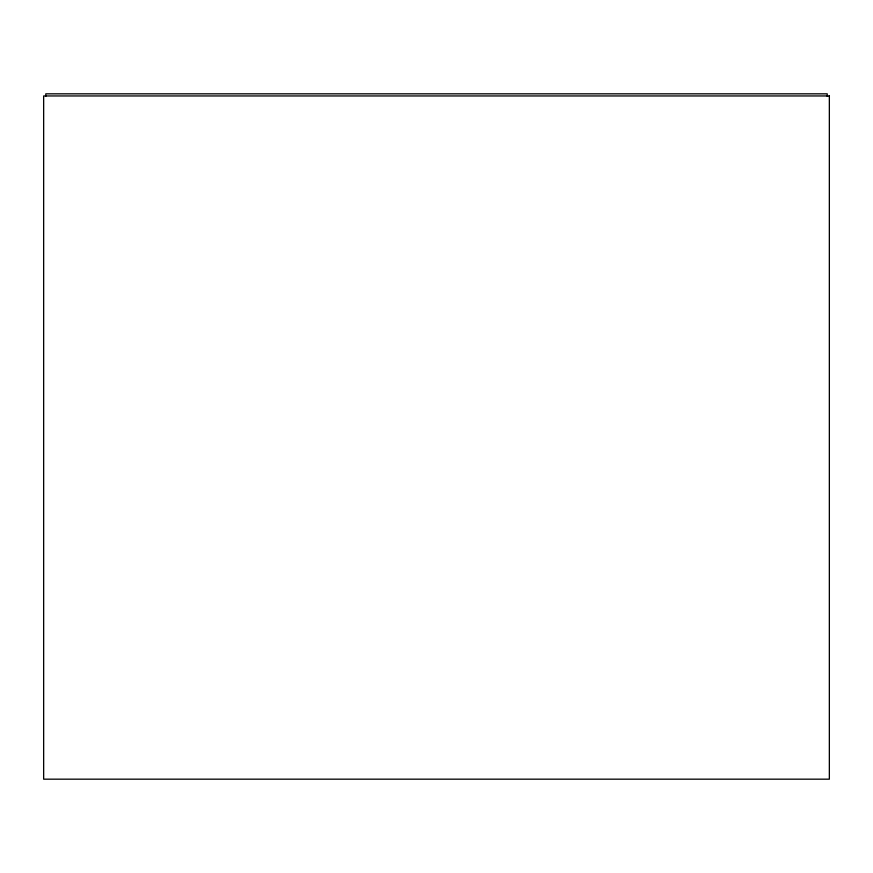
<?xml version="1.0" encoding="UTF-8"?>
<svg xmlns="http://www.w3.org/2000/svg" width="873" height="873" viewBox="0 0 873 873"><rect width="100%" height="100%" fill="white"/><g stroke="black" fill="none" stroke-linecap="round" stroke-linejoin="round"><path stroke-width="1.31" d="M827.211 96.325L827.211 93.826L45.789 93.826L45.789 96.325M829.35 95.954L43.65 95.954L43.65 779.174L829.35 779.174L829.35 95.954"/></g></svg>
